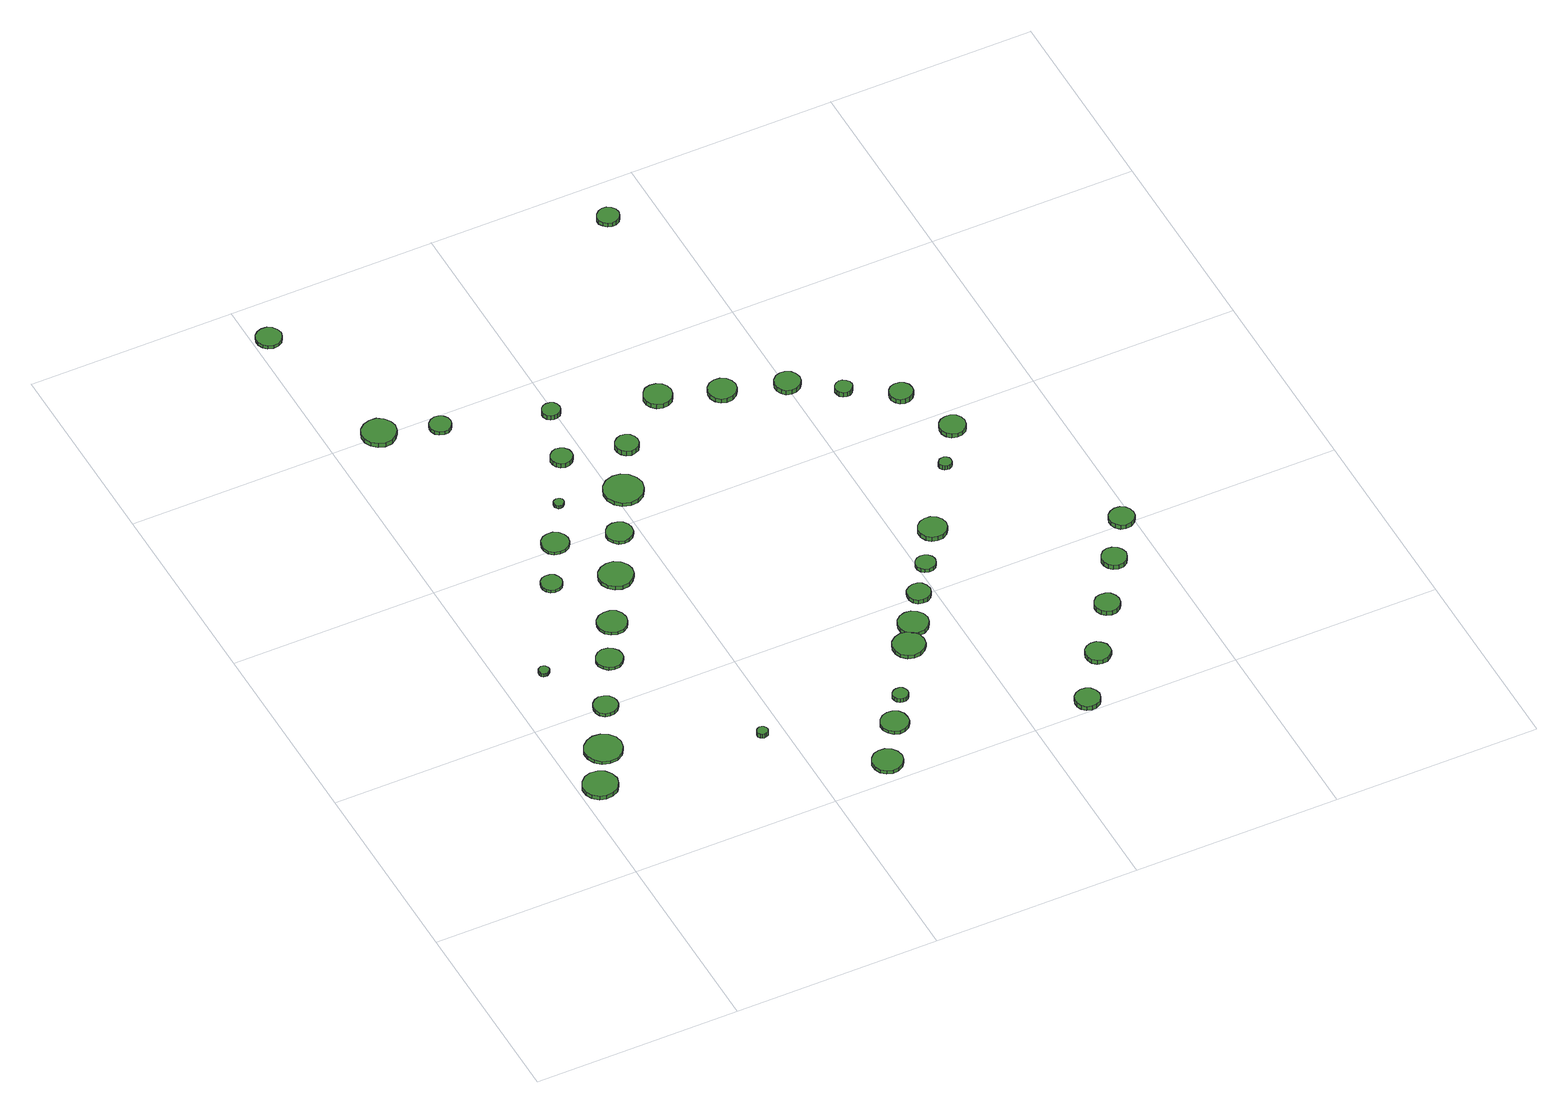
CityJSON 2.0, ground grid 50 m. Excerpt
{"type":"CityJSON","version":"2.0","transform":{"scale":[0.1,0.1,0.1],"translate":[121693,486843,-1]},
"CityObjects":{
"tree1":{"type":"SolitaryVegetationObject","attributes":{"function":"something"},"geometry":[{"type":"MultiSurface","lod":"1","boundaries":[[[0,1,2,3,4,5,6,7,8,9,10,11,12,13,14]],[[15,16,17,18,19,20,21,22,23,24,25,26,27,28,29]],[[0,29,28,1]],[[1,28,27,2]],[[2,27,26,3]],[[3,26,25,4]],[[4,25,24,5]],[[5,24,23,6]],[[6,23,22,7]],[[7,22,21,8]],[[8,21,20,9]],[[9,20,19,10]],[[10,19,18,11]],[[11,18,17,12]],[[12,17,16,13]],[[13,16,15,14]],[[14,15,29,0]]]}]},
"tree2":{"type":"SolitaryVegetationObject","attributes":{"function":"something"},"geometry":[{"type":"MultiSurface","lod":"1","boundaries":[[[30,31,32,33,34,35,36,37,38,39,40,41,42,43,44]],[[45,46,47,48,49,50,51,52,53,54,55,56,57,58,59]],[[30,59,58,31]],[[31,58,57,32]],[[32,57,56,33]],[[33,56,55,34]],[[34,55,54,35]],[[35,54,53,36]],[[36,53,52,37]],[[37,52,51,38]],[[38,51,50,39]],[[39,50,49,40]],[[40,49,48,41]],[[41,48,47,42]],[[42,47,46,43]],[[43,46,45,44]],[[44,45,59,30]]]}]},
"tree3":{"type":"SolitaryVegetationObject","attributes":{"function":"something"},"geometry":[{"type":"MultiSurface","lod":"1","boundaries":[[[60,61,62,63,64,65,66,67,68,69,70,71,72,73,74]],[[75,76,77,78,79,80,81,82,83,84,85,86,87,88,89]],[[60,89,88,61]],[[61,88,87,62]],[[62,87,86,63]],[[63,86,85,64]],[[64,85,84,65]],[[65,84,83,66]],[[66,83,82,67]],[[67,82,81,68]],[[68,81,80,69]],[[69,80,79,70]],[[70,79,78,71]],[[71,78,77,72]],[[72,77,76,73]],[[73,76,75,74]],[[74,75,89,60]]]}]},
"tree4":{"type":"SolitaryVegetationObject","attributes":{"function":"something"},"geometry":[{"type":"MultiSurface","lod":"1","boundaries":[[[90,91,92,93,94,95,96,97,98,99,100,101,102,103,104]],[[105,106,107,108,109,110,111,112,113,114,115,116,117,118,119]],[[90,119,118,91]],[[91,118,117,92]],[[92,117,116,93]],[[93,116,115,94]],[[94,115,114,95]],[[95,114,113,96]],[[96,113,112,97]],[[97,112,111,98]],[[98,111,110,99]],[[99,110,109,100]],[[100,109,108,101]],[[101,108,107,102]],[[102,107,106,103]],[[103,106,105,104]],[[104,105,119,90]]]}]},
"tree5":{"type":"SolitaryVegetationObject","attributes":{"function":"something"},"geometry":[{"type":"MultiSurface","lod":"1","boundaries":[[[120,121,122,123,124,125,126,127,128,129,130,131,132,133,134]],[[135,136,137,138,139,140,141,142,143,144,145,146,147,148,149]],[[120,149,148,121]],[[121,148,147,122]],[[122,147,146,123]],[[123,146,145,124]],[[124,145,144,125]],[[125,144,143,126]],[[126,143,142,127]],[[127,142,141,128]],[[128,141,140,129]],[[129,140,139,130]],[[130,139,138,131]],[[131,138,137,132]],[[132,137,136,133]],[[133,136,135,134]],[[134,135,149,120]]]}]},
"tree6":{"type":"SolitaryVegetationObject","attributes":{"function":"something"},"geometry":[{"type":"MultiSurface","lod":"1","boundaries":[[[150,151,152,153,154,155,156,157,158,159,160,161,162,163,164]],[[165,166,167,168,169,170,171,172,173,174,175,176,177,178,179]],[[150,179,178,151]],[[151,178,177,152]],[[152,177,176,153]],[[153,176,175,154]],[[154,175,174,155]],[[155,174,173,156]],[[156,173,172,157]],[[157,172,171,158]],[[158,171,170,159]],[[159,170,169,160]],[[160,169,168,161]],[[161,168,167,162]],[[162,167,166,163]],[[163,166,165,164]],[[164,165,179,150]]]}]},
"tree7":{"type":"SolitaryVegetationObject","attributes":{"function":"something"},"geometry":[{"type":"MultiSurface","lod":"1","boundaries":[[[180,181,182,183,184,185,186,187,188,189,190,191,192,193,194]],[[195,196,197,198,199,200,201,202,203,204,205,206,207,208,209]],[[180,209,208,181]],[[181,208,207,182]],[[182,207,206,183]],[[183,206,205,184]],[[184,205,204,185]],[[185,204,203,186]],[[186,203,202,187]],[[187,202,201,188]],[[188,201,200,189]],[[189,200,199,190]],[[190,199,198,191]],[[191,198,197,192]],[[192,197,196,193]],[[193,196,195,194]],[[194,195,209,180]]]}]},
"tree8":{"type":"SolitaryVegetationObject","attributes":{"function":"something"},"geometry":[{"type":"MultiSurface","lod":"1","boundaries":[[[210,211,212,213,214,215,216,217,218,219,220,221,222,223,224]],[[225,226,227,228,229,230,231,232,233,234,235,236,237,238,239]],[[210,239,238,211]],[[211,238,237,212]],[[212,237,236,213]],[[213,236,235,214]],[[214,235,234,215]],[[215,234,233,216]],[[216,233,232,217]],[[217,232,231,218]],[[218,231,230,219]],[[219,230,229,220]],[[220,229,228,221]],[[221,228,227,222]],[[222,227,226,223]],[[223,226,225,224]],[[224,225,239,210]]]}]},
"tree9":{"type":"SolitaryVegetationObject","attributes":{"function":"something"},"geometry":[{"type":"MultiSurface","lod":"1","boundaries":[[[240,241,242,243,244,245,246,247,248,249,250,251,252,253,254]],[[255,256,257,258,259,260,261,262,263,264,265,266,267,268,269]],[[240,269,268,241]],[[241,268,267,242]],[[242,267,266,243]],[[243,266,265,244]],[[244,265,264,245]],[[245,264,263,246]],[[246,263,262,247]],[[247,262,261,248]],[[248,261,260,249]],[[249,260,259,250]],[[250,259,258,251]],[[251,258,257,252]],[[252,257,256,253]],[[253,256,255,254]],[[254,255,269,240]]]}]},
"tree10":{"type":"SolitaryVegetationObject","attributes":{"function":"something"},"geometry":[{"type":"MultiSurface","lod":"1","boundaries":[[[270,271,272,273,274,275,276,277,278,279,280,281,282,283,284]],[[285,286,287,288,289,290,291,292,293,294,295,296,297,298,299]],[[270,299,298,271]],[[271,298,297,272]],[[272,297,296,273]],[[273,296,295,274]],[[274,295,294,275]],[[275,294,293,276]],[[276,293,292,277]],[[277,292,291,278]],[[278,291,290,279]],[[279,290,289,280]],[[280,289,288,281]],[[281,288,287,282]],[[282,287,286,283]],[[283,286,285,284]],[[284,285,299,270]]]}]},
"tree11":{"type":"SolitaryVegetationObject","attributes":{"function":"something"},"geometry":[{"type":"MultiSurface","lod":"1","boundaries":[[[300,301,302,303,304,305,306,307,308,309,310,311,312,313,314]],[[315,316,317,318,319,320,321,322,323,324,325,326,327,328,329]],[[300,329,328,301]],[[301,328,327,302]],[[302,327,326,303]],[[303,326,325,304]],[[304,325,324,305]],[[305,324,323,306]],[[306,323,322,307]],[[307,322,321,308]],[[308,321,320,309]],[[309,320,319,310]],[[310,319,318,311]],[[311,318,317,312]],[[312,317,316,313]],[[313,316,315,314]],[[314,315,329,300]]]}]},
"tree12":{"type":"SolitaryVegetationObject","attributes":{"function":"something"},"geometry":[{"type":"MultiSurface","lod":"1","boundaries":[[[330,331,332,333,334,335,336,337,338,339,340,341,342,343,344]],[[345,346,347,348,349,350,351,352,353,354,355,356,357,358,359]],[[330,359,358,331]],[[331,358,357,332]],[[332,357,356,333]],[[333,356,355,334]],[[334,355,354,335]],[[335,354,353,336]],[[336,353,352,337]],[[337,352,351,338]],[[338,351,350,339]],[[339,350,349,340]],[[340,349,348,341]],[[341,348,347,342]],[[342,347,346,343]],[[343,346,345,344]],[[344,345,359,330]]]}]},
"tree13":{"type":"SolitaryVegetationObject","attributes":{"function":"something"},"geometry":[{"type":"MultiSurface","lod":"1","boundaries":[[[360,361,362,363,364,365,366,367,368,369,370,371,372,373,374]],[[375,376,377,378,379,380,381,382,383,384,385,386,387,388,389]],[[360,389,388,361]],[[361,388,387,362]],[[362,387,386,363]],[[363,386,385,364]],[[364,385,384,365]],[[365,384,383,366]],[[366,383,382,367]],[[367,382,381,368]],[[368,381,380,369]],[[369,380,379,370]],[[370,379,378,371]],[[371,378,377,372]],[[372,377,376,373]],[[373,376,375,374]],[[374,375,389,360]]]}]},
"tree14":{"type":"SolitaryVegetationObject","attributes":{"function":"something"},"geometry":[{"type":"MultiSurface","lod":"1","boundaries":[[[390,391,392,393,394,395,396,397,398,399,400,401,402,403,404]],[[405,406,407,408,409,410,411,412,413,414,415,416,417,418,419]],[[390,419,418,391]],[[391,418,417,392]],[[392,417,416,393]],[[393,416,415,394]],[[394,415,414,395]],[[395,414,413,396]],[[396,413,412,397]],[[397,412,411,398]],[[398,411,410,399]],[[399,410,409,400]],[[400,409,408,401]],[[401,408,407,402]],[[402,407,406,403]],[[403,406,405,404]],[[404,405,419,390]]]}]},
"tree15":{"type":"SolitaryVegetationObject","attributes":{"function":"something"},"geometry":[{"type":"MultiSurface","lod":"1","boundaries":[[[420,421,422,423,424,425,426,427,428,429,430,431,432,433,434]],[[435,436,437,438,439,440,441,442,443,444,445,446,447,448,449]],[[420,449,448,421]],[[421,448,447,422]],[[422,447,446,423]],[[423,446,445,424]],[[424,445,444,425]],[[425,444,443,426]],[[426,443,442,427]],[[427,442,441,428]],[[428,441,440,429]],[[429,440,439,430]],[[430,439,438,431]],[[431,438,437,432]],[[432,437,436,433]],[[433,436,435,434]],[[434,435,449,420]]]}]},
"tree16":{"type":"SolitaryVegetationObject","attributes":{"function":"something"},"geometry":[{"type":"MultiSurface","lod":"1","boundaries":[[[450,451,452,453,454,455,456,457,458,459,460,461,462,463,464]],[[465,466,467,468,469,470,471,472,473,474,475,476,477,478,479]],[[450,479,478,451]],[[451,478,477,452]],[[452,477,476,453]],[[453,476,475,454]],[[454,475,474,455]],[[455,474,473,456]],[[456,473,472,457]],[[457,472,471,458]],[[458,471,470,459]],[[459,470,469,460]],[[460,469,468,461]],[[461,468,467,462]],[[462,467,466,463]],[[463,466,465,464]],[[464,465,479,450]]]}]},
"tree17":{"type":"SolitaryVegetationObject","attributes":{"function":"something"},"geometry":[{"type":"MultiSurface","lod":"1","boundaries":[[[480,481,482,483,484,485,486,487,488,489,490,491,492,493,494]],[[495,496,497,498,499,500,501,502,503,504,505,506,507,508,509]],[[480,509,508,481]],[[481,508,507,482]],[[482,507,506,483]],[[483,506,505,484]],[[484,505,504,485]],[[485,504,503,486]],[[486,503,502,487]],[[487,502,501,488]],[[488,501,500,489]],[[489,500,499,490]],[[490,499,498,491]],[[491,498,497,492]],[[492,497,496,493]],[[493,496,495,494]],[[494,495,509,480]]]}]},
"tree18":{"type":"SolitaryVegetationObject","attributes":{"function":"something"},"geometry":[{"type":"MultiSurface","lod":"1","boundaries":[[[510,511,512,513,514,515,516,517,518,519,520,521,522,523,524]],[[525,526,527,528,529,530,531,532,533,534,535,536,537,538,539]],[[510,539,538,511]],[[511,538,537,512]],[[512,537,536,513]],[[513,536,535,514]],[[514,535,534,515]],[[515,534,533,516]],[[516,533,532,517]],[[517,532,531,518]],[[518,531,530,519]],[[519,530,529,520]],[[520,529,528,521]],[[521,528,527,522]],[[522,527,526,523]],[[523,526,525,524]],[[524,525,539,510]]]}]},
"tree19":{"type":"SolitaryVegetationObject","attributes":{"function":"something"},"geometry":[{"type":"MultiSurface","lod":"1","boundaries":[[[540,541,542,543,544,545,546,547,548,549,550,551,552,553,554]],[[555,556,557,558,559,560,561,562,563,564,565,566,567,568,569]],[[540,569,568,541]],[[541,568,567,542]],[[542,567,566,543]],[[543,566,565,544]],[[544,565,564,545]],[[545,564,563,546]],[[546,563,562,547]],[[547,562,561,548]],[[548,561,560,549]],[[549,560,559,550]],[[550,559,558,551]],[[551,558,557,552]],[[552,557,556,553]],[[553,556,555,554]],[[554,555,569,540]]]}]},
"tree20":{"type":"SolitaryVegetationObject","attributes":{"function":"something"},"geometry":[{"type":"MultiSurface","lod":"1","boundaries":[[[570,571,572,573,574,575,576,577,578,579,580,581,582,583,584]],[[585,586,587,588,589,590,591,592,593,594,595,596,597,598,599]],[[570,599,598,571]],[[571,598,597,572]],[[572,597,596,573]],[[573,596,595,574]],[[574,595,594,575]],[[575,594,593,576]],[[576,593,592,577]],[[577,592,591,578]],[[578,591,590,579]],[[579,590,589,580]],[[580,589,588,581]],[[581,588,587,582]],[[582,587,586,583]],[[583,586,585,584]],[[584,585,599,570]]]}]},
"tree21":{"type":"SolitaryVegetationObject","attributes":{"function":"something"},"geometry":[{"type":"MultiSurface","lod":"1","boundaries":[[[600,601,602,603,604,605,606,607,608,609,610,611,612,613,614]],[[615,616,617,618,619,620,621,622,623,624,625,626,627,628,629]],[[600,629,628,601]],[[601,628,627,602]],[[602,627,626,603]],[[603,626,625,604]],[[604,625,624,605]],[[605,624,623,606]],[[606,623,622,607]],[[607,622,621,608]],[[608,621,620,609]],[[609,620,619,610]],[[610,619,618,611]],[[611,618,617,612]],[[612,617,616,613]],[[613,616,615,614]],[[614,615,629,600]]]}]},
"tree22":{"type":"SolitaryVegetationObject","attributes":{"function":"something"},"geometry":[{"type":"MultiSurface","lod":"1","boundaries":[[[630,631,632,633,634,635,636,637,638,639,640,641,642,643,644]],[[645,646,647,648,649,650,651,652,653,654,655,656,657,658,659]],[[630,659,658,631]],[[631,658,657,632]],[[632,657,656,633]],[[633,656,655,634]],[[634,655,654,635]],[[635,654,653,636]],[[636,653,652,637]],[[637,652,651,638]],[[638,651,650,639]],[[639,650,649,640]],[[640,649,648,641]],[[641,648,647,642]],[[642,647,646,643]],[[643,646,645,644]],[[644,645,659,630]]]}]},
"tree23":{"type":"SolitaryVegetationObject","attributes":{"function":"something"},"geometry":[{"type":"MultiSurface","lod":"1","boundaries":[[[660,661,662,663,664,665,666,667,668,669,670,671,672,673,674]],[[675,676,677,678,679,680,681,682,683,684,685,686,687,688,689]],[[660,689,688,661]],[[661,688,687,662]],[[662,687,686,663]],[[663,686,685,664]],[[664,685,684,665]],[[665,684,683,666]],[[666,683,682,667]],[[667,682,681,668]],[[668,681,680,669]],[[669,680,679,670]],[[670,679,678,671]],[[671,678,677,672]],[[672,677,676,673]],[[673,676,675,674]],[[674,675,689,660]]]}]},
"tree24":{"type":"SolitaryVegetationObject","attributes":{"function":"something"},"geometry":[{"type":"MultiSurface","lod":"1","boundaries":[[[690,691,692,693,694,695,696,697,698,699,700,701,702,703,704]],[[705,706,707,708,709,710,711,712,713,714,715,716,717,718,719]],[[690,719,718,691]],[[691,718,717,692]],[[692,717,716,693]],[[693,716,715,694]],[[694,715,714,695]],[[695,714,713,696]],[[696,713,712,697]],[[697,712,711,698]],[[698,711,710,699]],[[699,710,709,700]],[[700,709,708,701]],[[701,708,707,702]],[[702,707,706,703]],[[703,706,705,704]],[[704,705,719,690]]]}]},
"tree25":{"type":"SolitaryVegetationObject","attributes":{"function":"something"},"geometry":[{"type":"MultiSurface","lod":"1","boundaries":[[[720,721,722,723,724,725,726,727,728,729,730,731,732,733,734]],[[735,736,737,738,739,740,741,742,743,744,745,746,747,748,749]],[[720,749,748,721]],[[721,748,747,722]],[[722,747,746,723]],[[723,746,745,724]],[[724,745,744,725]],[[725,744,743,726]],[[726,743,742,727]],[[727,742,741,728]],[[728,741,740,729]],[[729,740,739,730]],[[730,739,738,731]],[[731,738,737,732]],[[732,737,736,733]],[[733,736,735,734]],[[734,735,749,720]]]}]},
"tree26":{"type":"SolitaryVegetationObject","attributes":{"function":"something"},"geometry":[{"type":"MultiSurface","lod":"1","boundaries":[[[750,751,752,753,754,755,756,757,758,759,760,761,762,763,764]],[[765,766,767,768,769,770,771,772,773,774,775,776,777,778,779]],[[750,779,778,751]],[[751,778,777,752]],[[752,777,776,753]],[[753,776,775,754]],[[754,775,774,755]],[[755,774,773,756]],[[756,773,772,757]],[[757,772,771,758]],[[758,771,770,759]],[[759,770,769,760]],[[760,769,768,761]],[[761,768,767,762]],[[762,767,766,763]],[[763,766,765,764]],[[764,765,779,750]]]}]},
"tree27":{"type":"SolitaryVegetationObject","attributes":{"function":"something"},"geometry":[{"type":"MultiSurface","lod":"1","boundaries":[[[780,781,782,783,784,785,786,787,788,789,790,791,792,793,794]],[[795,796,797,798,799,800,801,802,803,804,805,806,807,808,809]],[[780,809,808,781]],[[781,808,807,782]],[[782,807,806,783]],[[783,806,805,784]],[[784,805,804,785]],[[785,804,803,786]],[[786,803,802,787]],[[787,802,801,788]],[[788,801,800,789]],[[789,800,799,790]],[[790,799,798,791]],[[791,798,797,792]],[[792,797,796,793]],[[793,796,795,794]],[[794,795,809,780]]]}]},
"tree28":{"type":"SolitaryVegetationObject","attributes":{"function":"something"},"geometry":[{"type":"MultiSurface","lod":"1","boundaries":[[[810,811,812,813,814,815,816,817,818,819,820,821,822,823,824]],[[825,826,827,828,829,830,831,832,833,834,835,836,837,838,839]],[[810,839,838,811]],[[811,838,837,812]],[[812,837,836,813]],[[813,836,835,814]],[[814,835,834,815]],[[815,834,833,816]],[[816,833,832,817]],[[817,832,831,818]],[[818,831,830,819]],[[819,830,829,820]],[[820,829,828,821]],[[821,828,827,822]],[[822,827,826,823]],[[823,826,825,824]],[[824,825,839,810]]]}]},
"tree29":{"type":"SolitaryVegetationObject","attributes":{"function":"something"},"geometry":[{"type":"MultiSurface","lod":"1","boundaries":[[[840,841,842,843,844,845,846,847,848,849,850,851,852,853,854]],[[855,856,857,858,859,860,861,862,863,864,865,866,867,868,869]],[[840,869,868,841]],[[841,868,867,842]],[[842,867,866,843]],[[843,866,865,844]],[[844,865,864,845]],[[845,864,863,846]],[[846,863,862,847]],[[847,862,861,848]],[[848,861,860,849]],[[849,860,859,850]],[[850,859,858,851]],[[851,858,857,852]],[[852,857,856,853]],[[853,856,855,854]],[[854,855,869,840]]]}]},
"tree30":{"type":"SolitaryVegetationObject","attributes":{"function":"something"},"geometry":[{"type":"MultiSurface","lod":"1","boundaries":[[[870,871,872,873,874,875,876,877,878,879,880,881,882,883,884]],[[885,886,887,888,889,890,891,892,893,894,895,896,897,898,899]],[[870,899,898,871]],[[871,898,897,872]],[[872,897,896,873]],[[873,896,895,874]],[[874,895,894,875]],[[875,894,893,876]],[[876,893,892,877]],[[877,892,891,878]],[[878,891,890,879]],[[879,890,889,880]],[[880,889,888,881]],[[881,888,887,882]],[[882,887,886,883]],[[883,886,885,884]],[[884,885,899,870]]]}]},
"tree31":{"type":"SolitaryVegetationObject","attributes":{"function":"something"},"geometry":[{"type":"MultiSurface","lod":"1","boundaries":[[[900,901,902,903,904,905,906,907,908,909,910,911,912,913,914]],[[915,916,917,918,919,920,921,922,923,924,925,926,927,928,929]],[[900,929,928,901]],[[901,928,927,902]],[[902,927,926,903]],[[903,926,925,904]],[[904,925,924,905]],[[905,924,923,906]],[[906,923,922,907]],[[907,922,921,908]],[[908,921,920,909]],[[909,920,919,910]],[[910,919,918,911]],[[911,918,917,912]],[[912,917,916,913]],[[913,916,915,914]],[[914,915,929,900]]]}]},
"tree32":{"type":"SolitaryVegetationObject","attributes":{"function":"something"},"geometry":[{"type":"MultiSurface","lod":"1","boundaries":[[[930,931,932,933,934,935,936,937,938,939,940,941,942,943,944]],[[945,946,947,948,949,950,951,952,953,954,955,956,957,958,959]],[[930,959,958,931]],[[931,958,957,932]],[[932,957,956,933]],[[933,956,955,934]],[[934,955,954,935]],[[935,954,953,936]],[[936,953,952,937]],[[937,952,951,938]],[[938,951,950,939]],[[939,950,949,940]],[[940,949,948,941]],[[941,948,947,942]],[[942,947,946,943]],[[943,946,945,944]],[[944,945,959,930]]]}]},
"tree33":{"type":"SolitaryVegetationObject","attributes":{"function":"something"},"geometry":[{"type":"MultiSurface","lod":"1","boundaries":[[[960,961,962,963,964,965,966,967,968,969,970,971,972,973,974]],[[975,976,977,978,979,980,981,982,983,984,985,986,987,988,989]],[[960,989,988,961]],[[961,988,987,962]],[[962,987,986,963]],[[963,986,985,964]],[[964,985,984,965]],[[965,984,983,966]],[[966,983,982,967]],[[967,982,981,968]],[[968,981,980,969]],[[969,980,979,970]],[[970,979,978,971]],[[971,978,977,972]],[[972,977,976,973]],[[973,976,975,974]],[[974,975,989,960]]]}]},
"tree34":{"type":"SolitaryVegetationObject","attributes":{"function":"something"},"geometry":[{"type":"MultiSurface","lod":"1","boundaries":[[[990,991,992,993,994,995,996,997,998,999,1000,1001,1002,1003,1004]],[[1005,1006,1007,1008,1009,1010,1011,1012,1013,1014,1015,1016,1017,1018,1019]],[[990,1019,1018,991]],[[991,1018,1017,992]],[[992,1017,1016,993]],[[993,1016,1015,994]],[[994,1015,1014,995]],[[995,1014,1013,996]],[[996,1013,1012,997]],[[997,1012,1011,998]],[[998,1011,1010,999]],[[999,1010,1009,1000]],[[1000,1009,1008,1001]],[[1001,1008,1007,1002]],[[1002,1007,1006,1003]],[[1003,1006,1005,1004]],[[1004,1005,1019,990]]]}]},
"tree35":{"type":"SolitaryVegetationObject","attributes":{"function":"something"},"geometry":[{"type":"MultiSurface","lod":"1","boundaries":[[[1020,1021,1022,1023,1024,1025,1026,1027,1028,1029,1030,1031,1032,1033,1034]],[[1035,1036,1037,1038,1039,1040,1041,1042,1043,1044,1045,1046,1047,1048,1049]],[[1020,1049,1048,1021]],[[1021,1048,1047,1022]],[[1022,1047,1046,1023]],[[1023,1046,1045,1024]],[[1024,1045,1044,1025]],[[1025,1044,1043,1026]],[[1026,1043,1042,1027]],[[1027,1042,1041,1028]],[[1028,1041,1040,1029]],[[1029,1040,1039,1030]],[[1030,1039,1038,1031]],[[1031,1038,1037,1032]],[[1032,1037,1036,1033]],[[1033,1036,1035,1034]],[[1034,1035,1049,1020]]]}]},
"tree36":{"type":"SolitaryVegetationObject","attributes":{"function":"something"},"geometry":[{"type":"MultiSurface","lod":"1","boundaries":[[[1050,1051,1052,1053,1054,1055,1056,1057,1058,1059,1060,1061,1062,1063,1064]],[[1065,1066,1067,1068,1069,1070,1071,1072,1073,1074,1075,1076,1077,1078,1079]],[[1050,1079,1078,1051]],[[1051,1078,1077,1052]],[[1052,1077,1076,1053]],[[1053,1076,1075,1054]],[[1054,1075,1074,1055]],[[1055,1074,1073,1056]],[[1056,1073,1072,1057]],[[1057,1072,1071,1058]],[[1058,1071,1070,1059]],[[1059,1070,1069,1060]],[[1060,1069,1068,1061]],[[1061,1068,1067,1062]],[[1062,1067,1066,1063]],[[1063,1066,1065,1064]],[[1064,1065,1079,1050]]]}]},
"tree37":{"type":"SolitaryVegetationObject","attributes":{"function":"something"},"geometry":[{"type":"MultiSurface","lod":"1","boundaries":[[[1080,1081,1082,1083,1084,1085,1086,1087,1088,1089,1090,1091,1092,1093,1094]],[[1095,1096,1097,1098,1099,1100,1101,1102,1103,1104,1105,1106,1107,1108,1109]],[[1080,1109,1108,1081]],[[1081,1108,1107,1082]],[[1082,1107,1106,1083]],[[1083,1106,1105,1084]],[[1084,1105,1104,1085]],[[1085,1104,1103,1086]],[[1086,1103,1102,1087]],[[1087,1102,1101,1088]],[[1088,1101,1100,1089]],[[1089,1100,1099,1090]],[[1090,1099,1098,1091]],[[1091,1098,1097,1092]],[[1092,1097,1096,1093]],[[1093,1096,1095,1094]],[[1094,1095,1109,1080]]]}]},
"tree38":{"type":"SolitaryVegetationObject","attributes":{"function":"something"},"geometry":[{"type":"MultiSurface","lod":"1","boundaries":[[[1110,1111,1112,1113,1114,1115,1116,1117,1118,1119,1120,1121,1122,1123,1124]],[[1125,1126,1127,1128,1129,1130,1131,1132,1133,1134,1135,1136,1137,1138,1139]],[[1110,1139,1138,1111]],[[1111,1138,1137,1112]],[[1112,1137,1136,1113]],[[1113,1136,1135,1114]],[[1114,1135,1134,1115]],[[1115,1134,1133,1116]],[[1116,1133,1132,1117]],[[1117,1132,1131,1118]],[[1118,1131,1130,1119]],[[1119,1130,1129,1120]],[[1120,1129,1128,1121]],[[1121,1128,1127,1122]],[[1122,1127,1126,1123]],[[1123,1126,1125,1124]],[[1124,1125,1139,1110]]]}]},
"tree39":{"type":"SolitaryVegetationObject","attributes":{"function":"something"},"geometry":[{"type":"MultiSurface","lod":"1","boundaries":[[[1140,1141,1142,1143,1144,1145,1146,1147,1148,1149,1150,1151,1152,1153,1154]],[[1155,1156,1157,1158,1159,1160,1161,1162,1163,1164,1165,1166,1167,1168,1169]],[[1140,1169,1168,1141]],[[1141,1168,1167,1142]],[[1142,1167,1166,1143]],[[1143,1166,1165,1144]],[[1144,1165,1164,1145]],[[1145,1164,1163,1146]],[[1146,1163,1162,1147]],[[1147,1162,1161,1148]],[[1148,1161,1160,1149]],[[1149,1160,1159,1150]],[[1150,1159,1158,1151]],[[1151,1158,1157,1152]],[[1152,1157,1156,1153]],[[1153,1156,1155,1154]],[[1154,1155,1169,1140]]]}]},
"tree40":{"type":"SolitaryVegetationObject","attributes":{"function":"something"},"geometry":[{"type":"MultiSurface","lod":"1","boundaries":[[[1170,1171,1172,1173,1174,1175,1176,1177,1178,1179,1180,1181,1182,1183,1184]],[[1185,1186,1187,1188,1189,1190,1191,1192,1193,1194,1195,1196,1197,1198,1199]],[[1170,1199,1198,1171]],[[1171,1198,1197,1172]],[[1172,1197,1196,1173]],[[1173,1196,1195,1174]],[[1174,1195,1194,1175]],[[1175,1194,1193,1176]],[[1176,1193,1192,1177]],[[1177,1192,1191,1178]],[[1178,1191,1190,1179]],[[1179,1190,1189,1180]],[[1180,1189,1188,1181]],[[1181,1188,1187,1182]],[[1182,1187,1186,1183]],[[1183,1186,1185,1184]],[[1184,1185,1199,1170]]]}]}
},
"vertices":[
[93,277,17],[89,294,17],[79,308,17],[64,316,17],[47,318,17],[31,313,17],[18,301,17],[11,286,17],[11,268,17],[18,253,17],[31,241,17],[47,236,17],[64,238,17],[79,246,17],[89,260,17],[89,260,6],[79,246,6],[64,238,6],[47,236,6],[31,241,6],[18,253,6],[11,268,6],[11,286,6],[18,301,6],[31,313,6],[47,318,6],[64,316,6],[79,308,6],[89,294,6],[93,277,6],
[155,378,15],[151,396,15],[140,411,15],[124,420,15],[105,422,15],[88,416,15],[74,404,15],[66,387,15],[66,369,15],[74,352,15],[88,339,15],[105,334,15],[124,335,15],[140,345,15],[151,360,15],[151,360,6],[140,345,6],[124,335,6],[105,334,6],[88,339,6],[74,352,6],[66,369,6],[66,387,6],[74,404,6],[88,416,6],[105,422,6],[124,420,6],[140,411,6],[151,396,6],[155,378,6],
[116,658,17],[115,663,17],[111,668,17],[107,670,17],[102,671,17],[97,669,17],[93,666,17],[91,661,17],[91,656,17],[93,651,17],[97,647,17],[102,646,17],[107,646,17],[111,649,17],[115,653,17],[115,653,7],[111,649,7],[107,646,7],[102,646,7],[97,647,7],[93,651,7],[91,656,7],[91,661,7],[93,666,7],[97,669,7],[102,671,7],[107,670,7],[111,668,7],[115,663,7],[116,658,7],
[205,498,16],[203,509,16],[196,519,16],[185,525,16],[173,527,16],[162,523,16],[153,515,16],[148,504,16],[148,491,16],[153,480,16],[162,472,16],[173,469,16],[185,470,16],[196,476,16],[203,486,16],[203,486,7],[196,476,7],[185,470,7],[173,469,7],[162,472,7],[153,480,7],[148,491,7],[148,504,7],[153,515,7],[162,523,7],[173,527,7],[185,525,7],[196,519,7],[203,509,7],[205,498,7],
[284,628,15],[281,641,15],[273,652,15],[262,658,15],[249,660,15],[236,656,15],[227,647,15],[221,635,15],[221,622,15],[227,610,15],[236,601,15],[249,597,15],[262,598,15],[273,605,15],[281,616,15],[281,616,7],[273,605,7],[262,598,7],[249,597,7],[236,601,7],[227,610,7],[221,622,7],[221,635,7],[227,647,7],[236,656,7],[249,660,7],[262,658,7],[273,652,7],[281,641,7],[284,628,7],
[270,901,16],[268,911,16],[262,920,16],[253,925,16],[242,926,16],[232,923,16],[224,916,16],[220,906,16],[220,896,16],[224,886,16],[232,879,16],[242,876,16],[253,877,16],[262,882,16],[268,891,16],[268,891,8],[262,882,8],[253,877,8],[242,876,8],[232,879,8],[224,886,8],[220,896,8],[220,906,8],[224,916,8],[232,923,8],[242,926,8],[253,925,8],[262,920,8],[268,911,8],[270,901,8],
[462,262,21],[461,267,21],[458,272,21],[453,274,21],[448,275,21],[443,273,21],[439,270,21],[436,265,21],[436,259,21],[439,254,21],[443,251,21],[448,249,21],[453,250,21],[458,252,21],[461,257,21],[461,257,9],[458,252,9],[453,250,9],[448,249,9],[443,251,9],[439,254,9],[436,259,9],[436,265,9],[439,270,9],[443,273,9],[448,275,9],[453,274,9],[458,272,9],[461,267,9],[462,262,9],
[345,729,15],[342,744,15],[334,756,15],[321,763,15],[306,764,15],[292,760,15],[281,750,15],[275,737,15],[275,722,15],[281,708,15],[292,699,15],[306,694,15],[321,695,15],[334,703,15],[342,715,15],[342,715,7],[334,703,7],[321,695,7],[306,694,7],[292,699,7],[281,708,7],[275,722,7],[275,737,7],[281,750,7],[292,760,7],[306,764,7],[321,763,7],[334,756,7],[342,744,7],[345,729,7],
[160,1505,18],[156,1521,18],[146,1535,18],[132,1544,18],[115,1545,18],[99,1540,18],[86,1529,18],[79,1513,18],[79,1496,18],[86,1481,18],[99,1470,18],[115,1464,18],[132,1466,18],[146,1475,18],[156,1488,18],[156,1488,6],[146,1475,6],[132,1466,6],[115,1464,6],[99,1470,6],[86,1481,6],[79,1496,6],[79,1513,6],[86,1529,6],[99,1540,6],[115,1545,6],[132,1544,6],[146,1535,6],[156,1521,6],[160,1505,6],
[67,1886,17],[64,1898,17],[57,1909,17],[46,1915,17],[33,1916,17],[21,1912,17],[12,1904,17],[7,1892,17],[7,1880,17],[12,1868,17],[21,1860,17],[33,1856,17],[46,1857,17],[57,1863,17],[64,1874,17],[64,1874,8],[57,1863,8],[46,1857,8],[33,1856,8],[21,1860,8],[12,1868,8],[7,1880,8],[7,1892,8],[12,1904,8],[21,1912,8],[33,1916,8],[46,1915,8],[57,1909,8],[64,1898,8],[67,1886,8],
[343,1013,15],[340,1026,15],[332,1037,15],[320,1044,15],[307,1045,15],[294,1041,15],[284,1032,15],[279,1020,15],[279,1006,15],[284,994,15],[294,985,15],[307,981,15],[320,982,15],[332,989,15],[340,1000,15],[340,1000,7],[332,989,7],[320,982,7],[307,981,7],[294,985,7],[284,994,7],[279,1006,7],[279,1020,7],[284,1032,7],[294,1041,7],[307,1045,7],[320,1044,7],[332,1037,7],[340,1026,7],[343,1013,7],
[426,859,17],[422,875,17],[412,889,17],[398,898,17],[381,899,17],[365,894,17],[352,883,17],[345,867,17],[345,850,17],[352,835,17],[365,824,17],[381,818,17],[398,820,17],[412,829,17],[422,842,17],[422,842,7],[412,829,7],[398,820,7],[381,818,7],[365,824,7],[352,835,7],[345,850,7],[345,867,7],[352,883,7],[365,894,7],[381,899,7],[398,898,7],[412,889,7],[422,875,7],[426,859,7],
[695,57,15],[691,72,15],[683,84,15],[669,92,15],[654,93,15],[640,89,15],[629,78,15],[623,65,15],[623,49,15],[629,36,15],[640,26,15],[654,21,15],[669,22,15],[683,30,15],[691,42,15],[691,42,6],[683,30,6],[669,22,6],[654,21,6],[640,26,6],[629,36,6],[623,49,6],[623,65,6],[629,78,6],[640,89,6],[654,93,6],[669,92,6],[683,84,6],[691,72,6],[695,57,6],
[278,1465,16],[276,1476,16],[270,1484,16],[260,1490,16],[250,1491,16],[239,1487,16],[231,1480,16],[227,1470,16],[227,1460,16],[231,1450,16],[239,1443,16],[250,1439,16],[260,1440,16],[270,1446,16],[276,1455,16],[276,1455,6],[270,1446,6],[260,1440,6],[250,1439,6],[239,1443,6],[231,1450,6],[227,1460,6],[227,1470,6],[231,1480,6],[239,1487,6],[250,1491,6],[260,1490,6],[270,1484,6],[276,1476,6],[278,1465,6],
[388,1124,15],[387,1129,15],[384,1133,15],[380,1135,15],[375,1136,15],[370,1134,15],[366,1131,15],[364,1126,15],[364,1121,15],[366,1117,15],[370,1113,15],[375,1112,15],[380,1112,15],[384,1115,15],[387,1119,15],[387,1119,6],[384,1115,6],[380,1112,6],[375,1112,6],[370,1113,6],[366,1117,6],[364,1121,6],[364,1126,6],[366,1131,6],[370,1134,6],[375,1136,6],[380,1135,6],[384,1133,6],[387,1129,6],[388,1124,6],
[485,979,15],[483,991,15],[475,1002,15],[464,1008,15],[451,1010,15],[438,1006,15],[429,997,15],[423,985,15],[423,972,15],[429,960,15],[438,951,15],[451,947,15],[464,949,15],[475,955,15],[483,966,15],[483,966,6],[475,955,6],[464,949,6],[451,947,6],[438,951,6],[429,960,6],[423,972,6],[423,985,6],[429,997,6],[438,1006,6],[451,1010,6],[464,1008,6],[475,1002,6],[483,991,6],[485,979,6],
[761,160,15],[759,174,15],[751,185,15],[739,192,15],[725,193,15],[712,189,15],[702,180,15],[696,167,15],[696,153,15],[702,141,15],[712,131,15],[725,127,15],[739,128,15],[751,135,15],[759,147,15],[759,147,6],[751,135,6],[739,128,6],[725,127,6],[712,131,6],[702,141,6],[696,153,6],[696,167,6],[702,180,6],[712,189,6],[725,193,6],[739,192,6],[751,185,6],[759,174,6],[761,160,6],
[472,1249,19],[470,1259,19],[463,1268,19],[454,1273,19],[444,1275,19],[433,1271,19],[425,1264,19],[421,1254,19],[421,1244,19],[425,1234,19],[433,1227,19],[444,1223,19],[454,1225,19],[463,1230,19],[470,1239,19],[470,1239,6],[463,1230,6],[454,1225,6],[444,1223,6],[433,1227,6],[425,1234,6],[421,1244,6],[421,1254,6],[425,1264,6],[433,1271,6],[444,1275,6],[454,1273,6],[463,1268,6],[470,1259,6],[472,1249,6],
[798,232,17],[796,240,17],[792,246,17],[785,250,17],[777,250,17],[770,248,17],[764,243,17],[761,236,17],[761,228,17],[764,221,17],[770,216,17],[777,214,17],[785,214,17],[792,218,17],[796,224,17],[796,224,6],[792,218,6],[785,214,6],[777,214,6],[770,216,6],[764,221,6],[761,228,6],[761,236,6],[764,243,6],[770,248,6],[777,250,6],[785,250,6],[792,246,6],[796,240,6],[798,232,6],
[571,1096,16],[566,1115,16],[555,1131,16],[538,1141,16],[519,1143,16],[500,1137,16],[486,1124,16],[478,1106,16],[478,1086,16],[486,1068,16],[500,1055,16],[519,1049,16],[538,1051,16],[555,1061,16],[566,1077,16],[566,1077,6],[555,1061,6],[538,1051,6],[519,1049,6],[500,1055,6],[486,1068,6],[478,1086,6],[478,1106,6],[486,1124,6],[500,1137,6],[519,1143,6],[538,1141,6],[555,1131,6],[566,1115,6],[571,1096,6],
[513,1390,22],[511,1399,22],[506,1406,22],[498,1410,22],[489,1411,22],[481,1409,22],[474,1403,22],[470,1394,22],[470,1386,22],[474,1377,22],[481,1371,22],[489,1369,22],[498,1370,22],[506,1374,22],[511,1381,22],[511,1381,9],[506,1374,9],[498,1370,9],[489,1369,9],[481,1371,9],[474,1377,9],[470,1386,9],[470,1394,9],[474,1403,9],[481,1409,9],[489,1411,9],[498,1410,9],[506,1406,9],[511,1399,9],[513,1390,9],
[622,1219,20],[620,1230,20],[613,1240,20],[603,1246,20],[592,1247,20],[581,1243,20],[572,1235,20],[567,1225,20],[567,1213,20],[572,1203,20],[581,1195,20],[592,1191,20],[603,1193,20],[613,1198,20],[620,1208,20],[620,1208,7],[613,1198,7],[603,1193,7],[592,1191,7],[581,1195,7],[572,1203,7],[567,1213,7],[567,1225,7],[572,1235,7],[581,1243,7],[592,1247,7],[603,1246,7],[613,1240,7],[620,1230,7],[622,1219,7],
[906,366,16],[903,382,16],[894,394,16],[880,402,16],[864,404,16],[849,399,16],[837,389,16],[831,374,16],[831,358,16],[837,344,16],[849,333,16],[864,328,16],[880,330,16],[894,338,16],[903,350,16],[903,350,6],[894,338,6],[880,330,6],[864,328,6],[849,333,6],[837,344,6],[831,358,6],[831,374,6],[837,389,6],[849,399,6],[864,404,6],[880,402,6],[894,394,6],[903,382,6],[906,366,6],
[944,424,16],[941,438,16],[932,450,16],[919,458,16],[904,459,16],[890,455,16],[879,445,16],[873,431,16],[873,416,16],[879,403,16],[890,393,16],[904,388,16],[919,389,16],[932,397,16],[941,409,16],[941,409,6],[932,397,6],[919,389,6],[904,388,6],[890,393,6],[879,403,6],[873,416,6],[873,431,6],[879,445,6],[890,455,6],[904,459,6],[919,458,6],[932,450,6],[941,438,6],[944,424,6],
[991,503,17],[988,515,17],[982,524,17],[972,530,17],[960,531,17],[949,527,17],[940,520,17],[936,509,17],[936,498,17],[940,487,17],[949,479,17],[960,476,17],[972,477,17],[982,483,17],[988,492,17],[988,492,6],[982,483,6],[972,477,6],[960,476,6],[949,479,6],[940,487,6],[936,498,6],[936,509,6],[940,520,6],[949,527,6],[960,531,6],[972,530,6],[982,524,6],[988,515,6],[991,503,6],
[761,1328,19],[758,1342,19],[750,1353,19],[738,1360,19],[724,1362,19],[710,1358,19],[700,1348,19],[694,1335,19],[694,1321,19],[700,1309,19],[710,1299,19],[724,1295,19],[738,1296,19],[750,1303,19],[758,1315,19],[758,1315,6],[750,1303,6],[738,1296,6],[724,1295,6],[710,1299,6],[700,1309,6],[694,1321,6],[694,1335,6],[700,1348,6],[710,1358,6],[724,1362,6],[738,1360,6],[750,1353,6],[758,1342,6],[761,1328,6],
[1175,30,19],[1172,43,19],[1165,53,19],[1154,59,19],[1142,60,19],[1130,56,19],[1121,48,19],[1116,37,19],[1116,24,19],[1121,13,19],[1130,4,19],[1142,1,19],[1154,2,19],[1165,8,19],[1172,18,19],[1172,18,7],[1165,8,7],[1154,2,7],[1142,1,7],[1130,4,7],[1121,13,7],[1116,24,7],[1116,37,7],[1121,48,7],[1130,56,7],[1142,60,7],[1154,59,7],[1165,53,7],[1172,43,7],[1175,30,7],
[1043,582,16],[1041,592,16],[1035,600,16],[1027,604,16],[1017,605,16],[1007,602,16],[1000,596,16],[996,587,16],[996,577,16],[1000,568,16],[1007,562,16],[1017,559,16],[1027,560,16],[1035,564,16],[1041,572,16],[1041,572,6],[1035,564,6],[1027,560,6],[1017,559,6],[1007,562,6],[1000,568,6],[996,577,6],[996,587,6],[1000,596,6],[1007,602,6],[1017,605,6],[1027,604,6],[1035,600,6],[1041,592,6],[1043,582,6],
[898,1281,17],[895,1294,17],[887,1306,17],[874,1313,17],[860,1314,17],[847,1310,17],[837,1301,17],[831,1288,17],[831,1274,17],[837,1261,17],[847,1251,17],[860,1247,17],[874,1249,17],[887,1256,17],[895,1267,17],[895,1267,5],[887,1256,5],[874,1249,5],[860,1247,5],[847,1251,5],[837,1261,5],[831,1274,5],[831,1288,5],[837,1301,5],[847,1310,5],[860,1314,5],[874,1313,5],[887,1306,5],[895,1294,5],[898,1281,5],
[1262,151,20],[1260,163,20],[1252,173,20],[1242,180,20],[1229,181,20],[1217,177,20],[1208,169,20],[1203,157,20],[1203,145,20],[1208,133,20],[1217,125,20],[1229,121,20],[1242,123,20],[1252,129,20],[1260,139,20],[1260,139,8],[1252,129,8],[1242,123,8],[1229,121,8],[1217,125,8],[1208,133,8],[1203,145,8],[1203,157,8],[1208,169,8],[1217,177,8],[1229,181,8],[1242,180,8],[1252,173,8],[1260,163,8],[1262,151,8],
[1117,674,17],[1114,688,17],[1106,699,17],[1094,706,17],[1080,707,17],[1066,703,17],[1056,694,17],[1050,681,17],[1050,667,17],[1056,654,17],[1066,645,17],[1080,641,17],[1094,642,17],[1106,649,17],[1114,660,17],[1114,660,5],[1106,649,5],[1094,642,5],[1080,641,5],[1066,645,5],[1056,654,5],[1050,667,5],[1050,681,5],[1056,694,5],[1066,703,5],[1080,707,5],[1094,706,5],[1106,699,5],[1114,688,5],[1117,674,5],
[1035,1235,19],[1032,1248,19],[1025,1258,19],[1013,1265,19],[1001,1266,19],[988,1262,19],[979,1253,19],[974,1242,19],[974,1229,19],[979,1217,19],[988,1208,19],[1001,1204,19],[1013,1206,19],[1025,1212,19],[1032,1223,19],[1032,1223,6],[1025,1212,6],[1013,1206,6],[1001,1204,6],[988,1208,6],[979,1217,6],[974,1229,6],[974,1242,6],[979,1253,6],[988,1262,6],[1001,1266,6],[1013,1265,6],[1025,1258,6],[1032,1248,6],[1035,1235,6],
[1351,281,20],[1348,293,20],[1341,303,20],[1330,309,20],[1318,310,20],[1306,307,20],[1297,298,20],[1292,287,20],[1292,274,20],[1297,263,20],[1306,255,20],[1318,251,20],[1330,252,20],[1341,258,20],[1348,268,20],[1348,268,8],[1341,258,8],[1330,252,8],[1318,251,8],[1306,255,8],[1297,263,8],[1292,274,8],[1292,287,8],[1297,298,8],[1306,307,8],[1318,310,8],[1330,309,8],[1341,303,8],[1348,293,8],[1351,281,8],
[911,1886,22],[909,1896,22],[903,1905,22],[893,1911,22],[882,1912,22],[872,1908,22],[864,1901,22],[859,1891,22],[859,1880,22],[864,1871,22],[872,1863,22],[882,1860,22],[893,1861,22],[903,1866,22],[909,1875,22],[909,1875,10],[903,1866,10],[893,1861,10],[882,1860,10],[872,1863,10],[864,1871,10],[859,1880,10],[859,1891,10],[864,1901,10],[872,1908,10],[882,1912,10],[893,1911,10],[903,1905,10],[909,1896,10],[911,1886,10],
[1216,844,21],[1215,851,21],[1211,856,21],[1205,859,21],[1199,859,21],[1193,857,21],[1189,853,21],[1186,848,21],[1186,841,21],[1189,836,21],[1193,832,21],[1199,830,21],[1205,830,21],[1211,833,21],[1215,838,21],[1215,838,9],[1211,833,9],[1205,830,9],[1199,830,9],[1193,832,9],[1189,836,9],[1186,841,9],[1186,848,9],[1189,853,9],[1193,857,9],[1199,859,9],[1205,859,9],[1211,856,9],[1215,851,9],[1216,844,9],
[1128,1160,22],[1126,1168,22],[1121,1175,22],[1113,1180,22],[1105,1181,22],[1097,1178,22],[1090,1172,22],[1087,1164,22],[1087,1156,22],[1090,1148,22],[1097,1142,22],[1105,1139,22],[1113,1140,22],[1121,1145,22],[1126,1152,22],[1126,1152,9],[1121,1145,9],[1113,1140,9],[1105,1139,9],[1097,1142,9],[1090,1148,9],[1087,1156,9],[1087,1164,9],[1090,1172,9],[1097,1178,9],[1105,1181,9],[1113,1180,9],[1121,1175,9],[1126,1168,9],[1128,1160,9],
[1431,405,20],[1428,417,20],[1421,427,20],[1410,433,20],[1398,435,20],[1386,431,20],[1377,422,20],[1372,411,20],[1372,399,20],[1377,387,20],[1386,379,20],[1398,375,20],[1410,376,20],[1421,382,20],[1428,393,20],[1428,393,8],[1421,382,8],[1410,376,8],[1398,375,8],[1386,379,8],[1377,387,8],[1372,399,8],[1372,411,8],[1377,422,8],[1386,431,8],[1398,435,8],[1410,433,8],[1421,427,8],[1428,417,8],[1431,405,8],
[1239,1083,29],[1237,1094,29],[1230,1103,29],[1220,1109,29],[1208,1110,29],[1197,1107,29],[1189,1099,29],[1184,1088,29],[1184,1077,29],[1189,1066,29],[1197,1058,29],[1208,1055,29],[1220,1056,29],[1230,1062,29],[1237,1071,29],[1237,1071,16],[1230,1062,16],[1220,1056,16],[1208,1055,16],[1197,1058,16],[1189,1066,16],[1184,1077,16],[1184,1088,16],[1189,1099,16],[1197,1107,16],[1208,1110,16],[1220,1109,16],[1230,1103,16],[1237,1094,16],[1239,1083,16],
[1298,939,26],[1295,951,26],[1288,962,26],[1276,968,26],[1264,969,26],[1251,965,26],[1242,957,26],[1237,945,26],[1237,932,26],[1242,920,26],[1251,912,26],[1264,908,26],[1276,909,26],[1288,916,26],[1295,926,26],[1295,926,14],[1288,916,14],[1276,909,14],[1264,908,14],[1251,912,14],[1242,920,14],[1237,932,14],[1237,945,14],[1242,957,14],[1251,965,14],[1264,969,14],[1276,968,14],[1288,962,14],[1295,951,14],[1298,939,14],
[1504,512,20],[1502,524,20],[1495,534,20],[1484,541,20],[1471,542,20],[1459,538,20],[1450,530,20],[1445,518,20],[1445,506,20],[1450,495,20],[1459,486,20],[1471,482,20],[1484,484,20],[1495,490,20],[1502,500,20],[1502,500,8],[1495,490,8],[1484,484,8],[1471,482,8],[1459,486,8],[1450,495,8],[1445,506,8],[1445,518,8],[1450,530,8],[1459,538,8],[1471,542,8],[1484,541,8],[1495,534,8],[1502,524,8],[1504,512,8]
]}
